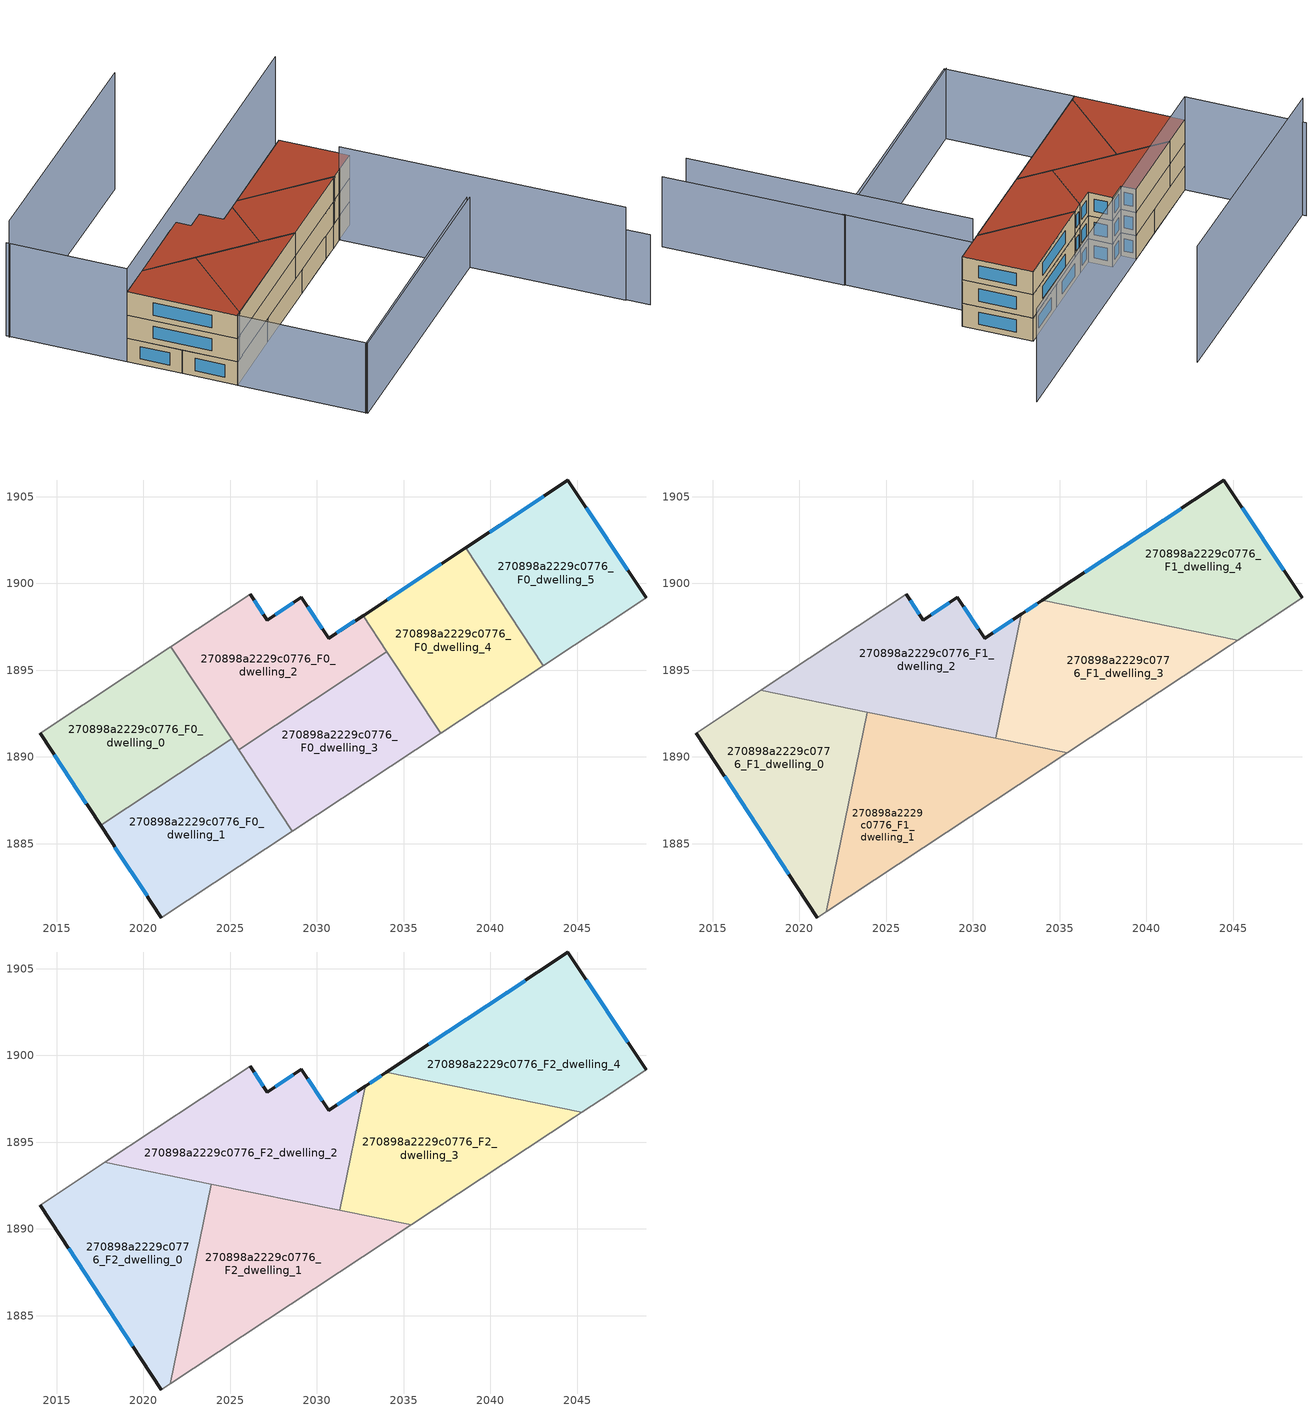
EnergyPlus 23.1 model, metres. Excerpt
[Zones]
270898a2229c0776_F0_dwelling_0
 floor ground (EU_floor_Construction): 2021.58,1896.36 2025.09,1891.04 2017.54,1886.06 2014.04,1891.38 z0
 wall outside (EU_wall_Construction): 2014.04,1891.38 2017.54,1886.06 z0:3
 wall to 270898a2229c0776_F0_dwelling_1 (EU_wall_Construction): 2017.54,1886.06 2025.09,1891.04 z0:3
 wall adiabatic (EU_wall_Construction): 2021.58,1896.36 2014.04,1891.38 z0:3
 wall to 270898a2229c0776_F0_dwelling_2 (EU_wall_Construction): 2025.09,1891.04 2021.58,1896.36 z0:3
 window (EU_Window_Construction): 2014.86,1890.13 2016.71,1887.31 z0.7:2.3
270898a2229c0776_F0_dwelling_1
 floor ground (EU_floor_Construction): 2025.09,1891.04 2028.59,1885.72 2021.04,1880.74 2017.54,1886.06 z0
 wall outside (EU_wall_Construction): 2017.54,1886.06 2021.04,1880.74 z0:3
 wall adiabatic (EU_wall_Construction): 2021.04,1880.74 2028.59,1885.72 z0:3
 wall to 270898a2229c0776_F0_dwelling_2 (EU_wall_Construction): 2028.59,1885.72 2025.49,1890.42 2025.09,1891.04 z0:3
 window (EU_Window_Construction): 2018.36,1884.81 2020.21,1881.99 z0.7:2.3
270898a2229c0776_F0_dwelling_2
 floor ground (EU_floor_Construction): 2032.66,1898.15 2034.04,1896.06 2025.49,1890.42 2028.59,1885.72 2021.58,1896.36 2026.15,1899.37 2027.13,1897.89 2029.11,1899.21 2030.68,1896.84 z0
 wall outside (EU_wall_Construction): 2032.66,1898.15 2030.68,1896.84 2029.11,1899.21 2027.13,1897.89 2026.15,1899.37 z0:3
 wall to 270898a2229c0776_F0_dwelling_3 (EU_wall_Construction): 2028.59,1885.72 2025.49,1890.42 2034.04,1896.06 z0:3
 wall adiabatic (EU_wall_Construction): 2026.15,1899.37 2021.58,1896.36 z0:3
 wall to 270898a2229c0776_F0_dwelling_4 (EU_wall_Construction): 2034.04,1896.06 2032.66,1898.15 z0:3
 window (EU_Window_Construction): 2026.9,1898.24 2026.38,1899.02 / 2028.65,1898.9 2027.59,1898.2 / 2030.31,1897.4 2029.48,1898.65 / 2032.19,1897.84 2031.15,1897.15 z0.7:2.3
270898a2229c0776_F0_dwelling_3
 floor ground (EU_floor_Construction): 2034.04,1896.06 2037.14,1891.36 2028.59,1885.72 2025.49,1890.42 z0
 wall adiabatic (EU_wall_Construction): 2028.59,1885.72 2037.14,1891.36 z0:3
 wall to 270898a2229c0776_F0_dwelling_4 (EU_wall_Construction): 2037.14,1891.36 2034.04,1896.06 z0:3
 ceiling adiabatic (EU_roof_Construction): 2031.32,1891.08 2032.07,1894.76 2027.62,1891.83 z3
270898a2229c0776_F0_dwelling_4
 floor ground (EU_floor_Construction): 2038.57,1902.05 2043.05,1895.26 2037.14,1891.36 2032.66,1898.15 z0
 wall outside (EU_wall_Construction): 2038.57,1902.05 2032.66,1898.15 z0:3
 wall to 270898a2229c0776_F0_dwelling_5 (EU_wall_Construction): 2043.05,1895.26 2038.57,1902.05 z0:3
 wall adiabatic (EU_wall_Construction): 2037.14,1891.36 2043.05,1895.26 z0:3
 window (EU_Window_Construction): 2037.18,1901.14 2034.05,1899.07 z0.7:2.3
270898a2229c0776_F0_dwelling_5
 floor ground (EU_floor_Construction): 2044.47,1905.94 2048.97,1899.17 2046.41,1897.48 2044.84,1896.45 2043.05,1895.26 2038.57,1902.05 z0
 wall outside (EU_wall_Construction): 2048.97,1899.17 2044.47,1905.94 2038.57,1902.05 z0:3
 wall adiabatic (EU_wall_Construction): 2043.05,1895.26 2044.84,1896.45 2046.41,1897.48 2048.97,1899.17 z0:3
 window (EU_Window_Construction): 2043.09,1905.03 2039.96,1902.97 / 2047.92,1900.76 2045.53,1904.35 z0.7:2.3
270898a2229c0776_F1_dwelling_0
 floor to 270898a2229c0776_F0_dwelling_0 (EU_floor_Construction): 2023.9,1892.59 2023.35,1889.89 2017.54,1886.06 2014.04,1891.38 2017.76,1893.83 z3
 floor to 270898a2229c0776_F0_dwelling_1 (EU_floor_Construction): 2023.35,1889.89 2021.56,1881.08 2021.04,1880.74 2017.54,1886.06 z3
 wall outside (EU_wall_Construction): 2014.04,1891.38 2021.04,1880.74 z3:6
 wall to 270898a2229c0776_F1_dwelling_1 (EU_wall_Construction): 2021.56,1881.08 2023.9,1892.59 z3:6
 wall adiabatic (EU_wall_Construction): 2021.04,1880.74 2021.56,1881.08 / 2017.76,1893.83 2014.04,1891.38 z3:6
 wall to 270898a2229c0776_F1_dwelling_2 (EU_wall_Construction): 2023.9,1892.59 2017.76,1893.83 z3:6
 window (EU_Window_Construction): 2015.68,1888.88 2019.39,1883.24 z3.7:5.3
270898a2229c0776_F1_dwelling_1
 floor to 270898a2229c0776_F0_dwelling_1 (EU_floor_Construction): 2025.09,1891.04 2028.59,1885.72 2021.56,1881.08 2023.35,1889.89 z3
 floor to 270898a2229c0776_F0_dwelling_3 (EU_floor_Construction): 2035.43,1890.24 2028.59,1885.72 2025.49,1890.42 2027.62,1891.83 z3
 floor to 270898a2229c0776_F0_dwelling_0 (EU_floor_Construction): 2024.09,1892.55 2025.09,1891.04 2023.35,1889.89 2023.89,1892.59 z3
 floor to 270898a2229c0776_F0_dwelling_2 (EU_floor_Construction): 2027.62,1891.83 2025.49,1890.42 2028.59,1885.73 2024.09,1892.55 z3
 wall adiabatic (EU_wall_Construction): 2021.56,1881.08 2035.43,1890.24 z3:6
 wall to 270898a2229c0776_F1_dwelling_3 (EU_wall_Construction): 2035.43,1890.24 2031.32,1891.08 z3:6
 wall to 270898a2229c0776_F1_dwelling_2 (EU_wall_Construction): 2031.32,1891.08 2023.89,1892.59 z3:6
270898a2229c0776_F1_dwelling_2
 floor to 270898a2229c0776_F0_dwelling_2 (EU_floor_Construction): 2032.66,1898.15 2032.74,1898.03 2032.07,1894.76 2027.62,1891.83 2024.09,1892.55 2021.58,1896.35 2026.15,1899.37 2027.13,1897.89 2029.11,1899.21 2030.68,1896.84 z3
 floor to 270898a2229c0776_F0_dwelling_0 (EU_floor_Construction): 2021.58,1896.35 2024.09,1892.55 2017.76,1893.83 z3
 floor adiabatic (EU_floor_Construction): 2032.07,1894.76 2031.32,1891.08 2027.62,1891.83 z3
 wall outside (EU_wall_Construction): 2032.78,1898.23 2030.68,1896.84 2029.11,1899.21 2027.13,1897.89 2026.15,1899.37 z3:6
 wall to 270898a2229c0776_F1_dwelling_3 (EU_wall_Construction): 2031.32,1891.08 2032.78,1898.23 z3:6
 wall adiabatic (EU_wall_Construction): 2026.15,1899.37 2017.76,1893.83 z3:6
 window (EU_Window_Construction): 2026.9,1898.24 2026.38,1899.02 / 2028.65,1898.9 2027.59,1898.2 / 2030.31,1897.4 2029.48,1898.65 / 2032.28,1897.9 2031.17,1897.17 z3.7:5.3
270898a2229c0776_F1_dwelling_3
 floor to 270898a2229c0776_F0_dwelling_4 (EU_floor_Construction): 2041.59,1897.48 2043.05,1895.26 2037.14,1891.36 2032.74,1898.03 2032.78,1898.23 2033.98,1899.03 z3
 floor to 270898a2229c0776_F0_dwelling_2 (EU_floor_Construction): 2032.74,1898.03 2034.04,1896.06 2032.07,1894.76 z3
 floor to 270898a2229c0776_F0_dwelling_5 (EU_floor_Construction): 2045.27,1896.73 2044.84,1896.45 2043.05,1895.26 2041.59,1897.48 z3
 floor to 270898a2229c0776_F0_dwelling_3 (EU_floor_Construction): 2034.04,1896.06 2037.14,1891.36 2035.43,1890.24 2031.32,1891.08 2032.07,1894.76 z3
 wall outside (EU_wall_Construction): 2033.98,1899.03 2032.78,1898.23 z3:6
 wall adiabatic (EU_wall_Construction): 2035.43,1890.24 2044.84,1896.45 2045.27,1896.73 z3:6
 wall to 270898a2229c0776_F1_dwelling_4 (EU_wall_Construction): 2045.27,1896.73 2033.98,1899.03 z3:6
 window (EU_Window_Construction): 2033.7,1898.84 2033.06,1898.41 z3.7:5.3
270898a2229c0776_F1_dwelling_4
 floor to 270898a2229c0776_F0_dwelling_4 (EU_floor_Construction): 2038.57,1902.05 2041.59,1897.48 2033.98,1899.03 z3
 floor to 270898a2229c0776_F0_dwelling_5 (EU_floor_Construction): 2044.47,1905.94 2048.97,1899.17 2046.41,1897.48 2045.27,1896.73 2041.59,1897.48 2038.57,1902.05 z3
 wall outside (EU_wall_Construction): 2048.97,1899.17 2044.47,1905.94 2033.98,1899.03 z3:6
 wall adiabatic (EU_wall_Construction): 2045.27,1896.73 2046.41,1897.48 2048.97,1899.17 z3:6
 window (EU_Window_Construction): 2042.01,1904.32 2036.45,1900.65 / 2047.92,1900.76 2045.53,1904.35 z3.7:5.3
270898a2229c0776_F2_dwelling_0
 floor to 270898a2229c0776_F1_dwelling_0 (EU_floor_Construction): 2023.9,1892.59 2021.56,1881.08 2021.04,1880.74 2014.04,1891.38 2017.76,1893.83 z6
 wall outside (EU_wall_Construction): 2014.04,1891.38 2021.04,1880.74 z6:9
 wall to 270898a2229c0776_F2_dwelling_1 (EU_wall_Construction): 2021.56,1881.08 2023.9,1892.59 z6:9
 wall adiabatic (EU_wall_Construction): 2021.04,1880.74 2021.56,1881.08 / 2017.76,1893.83 2014.04,1891.38 z6:9
 wall to 270898a2229c0776_F2_dwelling_2 (EU_wall_Construction): 2023.9,1892.59 2017.76,1893.83 z6:9
 window (EU_Window_Construction): 2015.68,1888.88 2019.39,1883.24 z6.7:8.3
 roof outside (EU_roof_Construction): 2021.56,1881.08 2023.9,1892.59 2017.76,1893.83 2014.04,1891.38 2021.04,1880.74 z9
270898a2229c0776_F2_dwelling_1
 floor to 270898a2229c0776_F1_dwelling_1 (EU_floor_Construction): 2035.43,1890.24 2021.56,1881.08 2023.9,1892.59 z6
 wall adiabatic (EU_wall_Construction): 2021.56,1881.08 2035.43,1890.24 z6:9
 wall to 270898a2229c0776_F2_dwelling_3 (EU_wall_Construction): 2035.43,1890.24 2031.32,1891.08 z6:9
 wall to 270898a2229c0776_F2_dwelling_2 (EU_wall_Construction): 2031.32,1891.08 2023.89,1892.59 z6:9
 roof outside (EU_roof_Construction): 2035.43,1890.24 2023.9,1892.59 2021.56,1881.08 z9
270898a2229c0776_F2_dwelling_2
 floor to 270898a2229c0776_F1_dwelling_2 (EU_floor_Construction): 2032.78,1898.23 2031.32,1891.08 2017.76,1893.83 2026.15,1899.37 2027.13,1897.89 2029.11,1899.21 2030.68,1896.84 z6
 wall outside (EU_wall_Construction): 2032.78,1898.23 2030.68,1896.84 2029.11,1899.21 2027.13,1897.89 2026.15,1899.37 z6:9
 wall to 270898a2229c0776_F2_dwelling_3 (EU_wall_Construction): 2031.32,1891.08 2032.78,1898.23 z6:9
 wall adiabatic (EU_wall_Construction): 2026.15,1899.37 2017.76,1893.83 z6:9
 window (EU_Window_Construction): 2026.9,1898.24 2026.38,1899.02 / 2028.65,1898.9 2027.59,1898.2 / 2030.31,1897.4 2029.48,1898.65 / 2032.28,1897.9 2031.17,1897.17 z6.7:8.3
 roof outside (EU_roof_Construction): 2031.32,1891.08 2032.78,1898.23 2030.68,1896.84 2029.11,1899.21 2027.13,1897.89 2026.15,1899.37 2017.76,1893.83 z9
270898a2229c0776_F2_dwelling_3
 floor to 270898a2229c0776_F1_dwelling_3 (EU_floor_Construction): 2045.27,1896.73 2044.84,1896.45 2035.43,1890.24 2031.32,1891.08 2032.78,1898.23 2033.98,1899.03 z6
 wall outside (EU_wall_Construction): 2033.98,1899.03 2032.78,1898.23 z6:9
 wall adiabatic (EU_wall_Construction): 2035.43,1890.24 2044.84,1896.45 2045.27,1896.73 z6:9
 wall to 270898a2229c0776_F2_dwelling_4 (EU_wall_Construction): 2045.27,1896.73 2033.98,1899.03 z6:9
 window (EU_Window_Construction): 2033.7,1898.84 2033.06,1898.41 z6.7:8.3
 roof outside (EU_roof_Construction): 2044.84,1896.45 2045.27,1896.73 2033.98,1899.03 2032.78,1898.23 2031.32,1891.08 2035.43,1890.24 z9
270898a2229c0776_F2_dwelling_4
 floor to 270898a2229c0776_F1_dwelling_4 (EU_floor_Construction): 2044.47,1905.94 2048.97,1899.17 2046.41,1897.48 2045.27,1896.73 2033.98,1899.03 z6
 wall outside (EU_wall_Construction): 2048.97,1899.17 2044.47,1905.94 2033.98,1899.03 z6:9
 wall adiabatic (EU_wall_Construction): 2045.27,1896.73 2046.41,1897.48 2048.97,1899.17 z6:9
 window (EU_Window_Construction): 2042.01,1904.32 2036.45,1900.65 / 2047.92,1900.76 2045.53,1904.35 z6.7:8.3
 roof outside (EU_roof_Construction): 2048.97,1899.17 2044.47,1905.94 2033.98,1899.03 2045.27,1896.73 2046.41,1897.48 z9
shading: 2029.07,1868.28 2054.59,1885.29 / 2054.59,1885.29 2066.27,1867.76 / 2054.74,1884.95 2029.27,1868.2 / 2029.27,1868.2 2021.01,1880.77 / 2021.01,1880.77 2046.47,1897.52 / 2046.47,1897.52 2054.74,1884.95 z0:9; 2064.68,1869.99 2046.41,1897.48 / 2051,1915.77 2014.04,1891.38 / 2014.04,1891.38 2006.33,1903.05 z0:12; 2032.45,1919.54 2006.47,1902.64 z0:15
[Building]
EU S2 Campaign: North Axis=0; Terrain=City; Solar Distribution=FullExterior
[Site:Location]
Budapest.Ferenc.Liszt.Intl.AP: Latitude=47.437; Longitude=19.256; Time Zone=1; Elevation=185
[SizingPeriod:WeatherFileDays]
AnnualSizingPeriod: Begin Month=1; Begin Day of Month=1; End Month=12; End Day of Month=31; Day of Week for Start Day=Monday; Use Weather File Daylight Saving Period=No; Use Weather File Rain and Snow Indicators=No
[MATERIAL]
EU_InternalMass_Material: Roughness=MediumRough; Thickness=0.1; Conductivity=1; Density=1800; Specific Heat=900; Thermal Absorptance=0.9; Solar Absorptance=0.7; Visible Absorptance=0.7
[MATERIAL:NOMASS] Roughness=MediumRough; Thermal Absorptance=0.9; Solar Absorptance=0.7; Visible Absorptance=0.7
Name | Thermal Resistance
EU_wall_NoMass | 0.832559
EU_roof_NoMass | 1.39638
EU_floor_NoMass | 0.872794
[WINDOWMATERIAL:SIMPLEGLAZINGSYSTEM]
EU_Window_SimpleGlazing: UFactor=2.79869; Solar Heat Gain Coefficient=0.75; Visible Transmittance=0.75
[CONSTRUCTION]
EU_wall_Construction: EU_wall_NoMass
EU_roof_Construction: EU_roof_NoMass
EU_floor_Construction: EU_floor_NoMass
EU_Window_Construction: EU_Window_SimpleGlazing
EU_InternalMass_Construction: EU_InternalMass_Material
[ZONE] Type=1; Multiplier=1; Ceiling Height=autocalculate; Floor Area=autocalculate; Part of Total Floor Area=Yes
Name | Volume
270898a2229c0776_F0_dwelling_0 | 172.787
270898a2229c0776_F1_dwelling_0; 270898a2229c0776_F2_dwelling_0 | 207.376
270898a2229c0776_F0_dwelling_1 | 172.817
270898a2229c0776_F1_dwelling_1; 270898a2229c0776_F2_dwelling_1 | 207.383
270898a2229c0776_F0_dwelling_2 | 172.821
270898a2229c0776_F1_dwelling_2; 270898a2229c0776_F2_dwelling_2; 270898a2229c0776_F1_dwelling_4; 270898a2229c0776_F2_dwelling_4 | 207.369
270898a2229c0776_F0_dwelling_3 | 172.825
270898a2229c0776_F1_dwelling_3; 270898a2229c0776_F2_dwelling_3 | 207.349
270898a2229c0776_F0_dwelling_4 | 172.816
270898a2229c0776_F0_dwelling_5 | 172.815
[INTERNALMASS] Construction=EU_InternalMass_Construction
Name | Zone or ZoneList | Surface Area
270898a2229c0776_F0_dwelling_0_EU_InternalMass | 270898a2229c0776_F0_dwelling_0 | 57.5967
270898a2229c0776_F0_dwelling_1_EU_InternalMass | 270898a2229c0776_F0_dwelling_1 | 57.6042
270898a2229c0776_F0_dwelling_2_EU_InternalMass | 270898a2229c0776_F0_dwelling_2 | 57.6075
270898a2229c0776_F0_dwelling_3_EU_InternalMass | 270898a2229c0776_F0_dwelling_3 | 57.6042
270898a2229c0776_F0_dwelling_4_EU_InternalMass | 270898a2229c0776_F0_dwelling_4 | 57.6053
270898a2229c0776_F0_dwelling_5_EU_InternalMass | 270898a2229c0776_F0_dwelling_5 | 57.6049
270898a2229c0776_F1_dwelling_0_EU_InternalMass | 270898a2229c0776_F1_dwelling_0 | 69.1264
270898a2229c0776_F1_dwelling_1_EU_InternalMass | 270898a2229c0776_F1_dwelling_1 | 69.133
270898a2229c0776_F1_dwelling_2_EU_InternalMass | 270898a2229c0776_F1_dwelling_2 | 69.1256
270898a2229c0776_F1_dwelling_3_EU_InternalMass | 270898a2229c0776_F1_dwelling_3 | 69.1164
270898a2229c0776_F1_dwelling_4_EU_InternalMass | 270898a2229c0776_F1_dwelling_4 | 69.1228
270898a2229c0776_F2_dwelling_0_EU_InternalMass | 270898a2229c0776_F2_dwelling_0 | 69.1264
270898a2229c0776_F2_dwelling_1_EU_InternalMass | 270898a2229c0776_F2_dwelling_1 | 69.133
270898a2229c0776_F2_dwelling_2_EU_InternalMass | 270898a2229c0776_F2_dwelling_2 | 69.1256
270898a2229c0776_F2_dwelling_3_EU_InternalMass | 270898a2229c0776_F2_dwelling_3 | 69.1164
270898a2229c0776_F2_dwelling_4_EU_InternalMass | 270898a2229c0776_F2_dwelling_4 | 69.1228
[OTHEREQUIPMENT] Fuel Type=Electricity; Design Level Calculation Method=Watts/Area; Power per Zone Floor Area=1; Fraction Latent=0; Fraction Radiant=0; Fraction Lost=0; Carbon Dioxide Generation Rate=0; EndUse Subcategory=EU_Step8_InternalGains
Name | Zone or ZoneList or Space or SpaceList | Schedule
EU_Step8_InternalGain_270898a2229c0776_F0_dwelling_0_f000 | 270898a2229c0776_F0_dwelling_0 | EU_Step8_GainSchedule_270898a2229c0776_F0_dwelling_0_f000
EU_Step8_InternalGain_270898a2229c0776_F0_dwelling_1_f000 | 270898a2229c0776_F0_dwelling_1 | EU_Step8_GainSchedule_270898a2229c0776_F0_dwelling_1_f000
EU_Step8_InternalGain_270898a2229c0776_F0_dwelling_2_f000 | 270898a2229c0776_F0_dwelling_2 | EU_Step8_GainSchedule_270898a2229c0776_F0_dwelling_2_f000
EU_Step8_InternalGain_270898a2229c0776_F0_dwelling_3_f000 | 270898a2229c0776_F0_dwelling_3 | EU_Step8_GainSchedule_270898a2229c0776_F0_dwelling_3_f000
EU_Step8_InternalGain_270898a2229c0776_F0_dwelling_4_f000 | 270898a2229c0776_F0_dwelling_4 | EU_Step8_GainSchedule_270898a2229c0776_F0_dwelling_4_f000
EU_Step8_InternalGain_270898a2229c0776_F0_dwelling_5_f000 | 270898a2229c0776_F0_dwelling_5 | EU_Step8_GainSchedule_270898a2229c0776_F0_dwelling_5_f000
EU_Step8_InternalGain_270898a2229c0776_F1_dwelling_0_f000 | 270898a2229c0776_F1_dwelling_0 | EU_Step8_GainSchedule_270898a2229c0776_F1_dwelling_0_f000
EU_Step8_InternalGain_270898a2229c0776_F1_dwelling_1_f000 | 270898a2229c0776_F1_dwelling_1 | EU_Step8_GainSchedule_270898a2229c0776_F1_dwelling_1_f000
EU_Step8_InternalGain_270898a2229c0776_F1_dwelling_2_f000 | 270898a2229c0776_F1_dwelling_2 | EU_Step8_GainSchedule_270898a2229c0776_F1_dwelling_2_f000
EU_Step8_InternalGain_270898a2229c0776_F1_dwelling_3_f000 | 270898a2229c0776_F1_dwelling_3 | EU_Step8_GainSchedule_270898a2229c0776_F1_dwelling_3_f000
EU_Step8_InternalGain_270898a2229c0776_F1_dwelling_4_f000 | 270898a2229c0776_F1_dwelling_4 | EU_Step8_GainSchedule_270898a2229c0776_F1_dwelling_4_f000
EU_Step8_InternalGain_270898a2229c0776_F2_dwelling_0_f000 | 270898a2229c0776_F2_dwelling_0 | EU_Step8_GainSchedule_270898a2229c0776_F2_dwelling_0_f000
EU_Step8_InternalGain_270898a2229c0776_F2_dwelling_1_f000 | 270898a2229c0776_F2_dwelling_1 | EU_Step8_GainSchedule_270898a2229c0776_F2_dwelling_1_f000
EU_Step8_InternalGain_270898a2229c0776_F2_dwelling_2_f000 | 270898a2229c0776_F2_dwelling_2 | EU_Step8_GainSchedule_270898a2229c0776_F2_dwelling_2_f000
EU_Step8_InternalGain_270898a2229c0776_F2_dwelling_3_f000 | 270898a2229c0776_F2_dwelling_3 | EU_Step8_GainSchedule_270898a2229c0776_F2_dwelling_3_f000
EU_Step8_InternalGain_270898a2229c0776_F2_dwelling_4_f000 | 270898a2229c0776_F2_dwelling_4 | EU_Step8_GainSchedule_270898a2229c0776_F2_dwelling_4_f000
[ZONEVENTILATION:DESIGNFLOWRATE] Schedule=EU_AlwaysOn; Design Flow Rate Calculation Method=AirChanges/Hour; Air Changes per Hour=0.475469; Ventilation Type=Natural; Fan Pressure Rise=0; Fan Total Efficiency=1; Constant Term Coefficient=1; Temperature Term Coefficient=0; Velocity Term Coefficient=0; Velocity Squared Term Coefficient=0; Minimum Indoor Temperature=-100; Maximum Indoor Temperature=100; Delta Temperature=-100; Minimum Outdoor Temperature=-100; Maximum Outdoor Temperature=100; Maximum Wind Speed=40
Name | Zone or ZoneList or Space or SpaceList
EU_ConstantAir_270898a2229c0776_F0_dwelling_0 | 270898a2229c0776_F0_dwelling_0
EU_ConstantAir_270898a2229c0776_F0_dwelling_1 | 270898a2229c0776_F0_dwelling_1
EU_ConstantAir_270898a2229c0776_F0_dwelling_2 | 270898a2229c0776_F0_dwelling_2
EU_ConstantAir_270898a2229c0776_F0_dwelling_3 | 270898a2229c0776_F0_dwelling_3
EU_ConstantAir_270898a2229c0776_F0_dwelling_4 | 270898a2229c0776_F0_dwelling_4
EU_ConstantAir_270898a2229c0776_F0_dwelling_5 | 270898a2229c0776_F0_dwelling_5
EU_ConstantAir_270898a2229c0776_F1_dwelling_0 | 270898a2229c0776_F1_dwelling_0
EU_ConstantAir_270898a2229c0776_F1_dwelling_1 | 270898a2229c0776_F1_dwelling_1
EU_ConstantAir_270898a2229c0776_F1_dwelling_2 | 270898a2229c0776_F1_dwelling_2
EU_ConstantAir_270898a2229c0776_F1_dwelling_3 | 270898a2229c0776_F1_dwelling_3
EU_ConstantAir_270898a2229c0776_F1_dwelling_4 | 270898a2229c0776_F1_dwelling_4
EU_ConstantAir_270898a2229c0776_F2_dwelling_0 | 270898a2229c0776_F2_dwelling_0
EU_ConstantAir_270898a2229c0776_F2_dwelling_1 | 270898a2229c0776_F2_dwelling_1
EU_ConstantAir_270898a2229c0776_F2_dwelling_2 | 270898a2229c0776_F2_dwelling_2
EU_ConstantAir_270898a2229c0776_F2_dwelling_3 | 270898a2229c0776_F2_dwelling_3
EU_ConstantAir_270898a2229c0776_F2_dwelling_4 | 270898a2229c0776_F2_dwelling_4
[HVACTEMPLATE:THERMOSTAT] Constant Heating Setpoint=20; Constant Cooling Setpoint=50
EU_HeatOnly_270898a2229c0776_F0_dwelling_0; EU_HeatOnly_270898a2229c0776_F0_dwelling_1; EU_HeatOnly_270898a2229c0776_F0_dwelling_2; EU_HeatOnly_270898a2229c0776_F0_dwelling_3; EU_HeatOnly_270898a2229c0776_F0_dwelling_4; EU_HeatOnly_270898a2229c0776_F0_dwelling_5; EU_HeatOnly_270898a2229c0776_F1_dwelling_0; EU_HeatOnly_270898a2229c0776_F1_dwelling_1; EU_HeatOnly_270898a2229c0776_F1_dwelling_2; EU_HeatOnly_270898a2229c0776_F1_dwelling_3; EU_HeatOnly_270898a2229c0776_F1_dwelling_4; EU_HeatOnly_270898a2229c0776_F2_dwelling_0; EU_HeatOnly_270898a2229c0776_F2_dwelling_1; EU_HeatOnly_270898a2229c0776_F2_dwelling_2; EU_HeatOnly_270898a2229c0776_F2_dwelling_3; EU_HeatOnly_270898a2229c0776_F2_dwelling_4
[HVACTEMPLATE:ZONE:IDEALLOADSAIRSYSTEM] System Availability Schedule=EU_AlwaysOn; Maximum Heating Supply Air Temperature=50; Minimum Cooling Supply Air Temperature=13; Maximum Heating Supply Air Humidity Ratio=0.0156; Minimum Cooling Supply Air Humidity Ratio=0.0077; Heating Limit=NoLimit; Cooling Limit=NoLimit; Heating Availability Schedule=EU_AlwaysOn; Cooling Availability Schedule=EU_CoolingOff; Dehumidification Control Type=ConstantSensibleHeatRatio; Cooling Sensible Heat Ratio=0.7; Dehumidification Setpoint=60; Humidification Control Type=None; Humidification Setpoint=30; Outdoor Air Method=None; Outdoor Air Flow Rate per Person=0.00944; Outdoor Air Flow Rate per Zone Floor Area=0; Outdoor Air Flow Rate per Zone=0; Demand Controlled Ventilation Type=None; Outdoor Air Economizer Type=NoEconomizer; Heat Recovery Type=None; Sensible Heat Recovery Effectiveness=0.7; Latent Heat Recovery Effectiveness=0.65
Name | Template Thermostat
270898a2229c0776_F0_dwelling_0 | EU_HeatOnly_270898a2229c0776_F0_dwelling_0
270898a2229c0776_F0_dwelling_1 | EU_HeatOnly_270898a2229c0776_F0_dwelling_1
270898a2229c0776_F0_dwelling_2 | EU_HeatOnly_270898a2229c0776_F0_dwelling_2
270898a2229c0776_F0_dwelling_3 | EU_HeatOnly_270898a2229c0776_F0_dwelling_3
270898a2229c0776_F0_dwelling_4 | EU_HeatOnly_270898a2229c0776_F0_dwelling_4
270898a2229c0776_F0_dwelling_5 | EU_HeatOnly_270898a2229c0776_F0_dwelling_5
270898a2229c0776_F1_dwelling_0 | EU_HeatOnly_270898a2229c0776_F1_dwelling_0
270898a2229c0776_F1_dwelling_1 | EU_HeatOnly_270898a2229c0776_F1_dwelling_1
270898a2229c0776_F1_dwelling_2 | EU_HeatOnly_270898a2229c0776_F1_dwelling_2
270898a2229c0776_F1_dwelling_3 | EU_HeatOnly_270898a2229c0776_F1_dwelling_3
270898a2229c0776_F1_dwelling_4 | EU_HeatOnly_270898a2229c0776_F1_dwelling_4
270898a2229c0776_F2_dwelling_0 | EU_HeatOnly_270898a2229c0776_F2_dwelling_0
270898a2229c0776_F2_dwelling_1 | EU_HeatOnly_270898a2229c0776_F2_dwelling_1
270898a2229c0776_F2_dwelling_2 | EU_HeatOnly_270898a2229c0776_F2_dwelling_2
270898a2229c0776_F2_dwelling_3 | EU_HeatOnly_270898a2229c0776_F2_dwelling_3
270898a2229c0776_F2_dwelling_4 | EU_HeatOnly_270898a2229c0776_F2_dwelling_4
[SIZING:ZONE] Zone Cooling Design Supply Air Temperature Input Method=SupplyAirTemperature; Zone Cooling Design Supply Air Temperature=13; Zone Heating Design Supply Air Temperature Input Method=SupplyAirTemperature; Zone Heating Design Supply Air Temperature=50; Zone Cooling Design Supply Air Humidity Ratio=0.008; Zone Heating Design Supply Air Humidity Ratio=0.008; Cooling Design Air Flow Method=DesignDay; Cooling Design Air Flow Rate=0; Cooling Minimum Air Flow per Zone Floor Area=0.000762; Cooling Minimum Air Flow=0; Cooling Minimum Air Flow Fraction=0.2; Heating Design Air Flow Method=DesignDay; Heating Design Air Flow Rate=0; Heating Maximum Air Flow per Zone Floor Area=0.002032; Heating Maximum Air Flow=0.141576; Heating Maximum Air Flow Fraction=0.3; Account for Dedicated Outdoor Air System=No; Dedicated Outdoor Air System Control Strategy=NeutralSupplyAir; Dedicated Outdoor Air Low Setpoint Temperature for Design=autosize; Dedicated Outdoor Air High Setpoint Temperature for Design=autosize; Zone Load Sizing Method=Sensible Load Only No Latent Load; Zone Latent Cooling Design Supply Air Humidity Ratio Input Method=HumidityRatioDifference; Zone Cooling Design Supply Air Humidity Ratio Difference=0.005; Zone Latent Heating Design Supply Air Humidity Ratio Input Method=HumidityRatioDifference; Zone Humidification Design Supply Air Humidity Ratio Difference=0.005
270898a2229c0776_F0_dwelling_0; 270898a2229c0776_F0_dwelling_1; 270898a2229c0776_F0_dwelling_2; 270898a2229c0776_F0_dwelling_3; 270898a2229c0776_F0_dwelling_4; 270898a2229c0776_F0_dwelling_5; 270898a2229c0776_F1_dwelling_0; 270898a2229c0776_F1_dwelling_1; 270898a2229c0776_F1_dwelling_2; 270898a2229c0776_F1_dwelling_3; 270898a2229c0776_F1_dwelling_4; 270898a2229c0776_F2_dwelling_0; 270898a2229c0776_F2_dwelling_1; 270898a2229c0776_F2_dwelling_2; 270898a2229c0776_F2_dwelling_3; 270898a2229c0776_F2_dwelling_4
[SCHEDULE:CONSTANT]
Name | Hourly Value
EU_AlwaysOn | 1
EU_CoolingOff | 0
[SCHEDULE:FILE] Column Number=1; Rows to Skip at Top=0; Number of Hours of Data=8760; Column Separator=Comma; Interpolate to Timestep=No; Minutes per Item=60; Adjust Schedule for Daylight Savings=Yes
Name | File
EU_Step8_GainSchedule_270898a2229c0776_F0_dwelling_0_f000 | ../../schedules/270898a2229c0776/270898a2229c0776_F0_dwelling_0_f000_gain.csv
EU_Step8_GainSchedule_270898a2229c0776_F0_dwelling_1_f000 | ../../schedules/270898a2229c0776/270898a2229c0776_F0_dwelling_1_f000_gain.csv
EU_Step8_GainSchedule_270898a2229c0776_F0_dwelling_2_f000 | ../../schedules/270898a2229c0776/270898a2229c0776_F0_dwelling_2_f000_gain.csv
EU_Step8_GainSchedule_270898a2229c0776_F0_dwelling_3_f000 | ../../schedules/270898a2229c0776/270898a2229c0776_F0_dwelling_3_f000_gain.csv
EU_Step8_GainSchedule_270898a2229c0776_F0_dwelling_4_f000 | ../../schedules/270898a2229c0776/270898a2229c0776_F0_dwelling_4_f000_gain.csv
EU_Step8_GainSchedule_270898a2229c0776_F0_dwelling_5_f000 | ../../schedules/270898a2229c0776/270898a2229c0776_F0_dwelling_5_f000_gain.csv
EU_Step8_GainSchedule_270898a2229c0776_F1_dwelling_0_f000 | ../../schedules/270898a2229c0776/270898a2229c0776_F1_dwelling_0_f000_gain.csv
EU_Step8_GainSchedule_270898a2229c0776_F1_dwelling_1_f000 | ../../schedules/270898a2229c0776/270898a2229c0776_F1_dwelling_1_f000_gain.csv
EU_Step8_GainSchedule_270898a2229c0776_F1_dwelling_2_f000 | ../../schedules/270898a2229c0776/270898a2229c0776_F1_dwelling_2_f000_gain.csv
EU_Step8_GainSchedule_270898a2229c0776_F1_dwelling_3_f000 | ../../schedules/270898a2229c0776/270898a2229c0776_F1_dwelling_3_f000_gain.csv
EU_Step8_GainSchedule_270898a2229c0776_F1_dwelling_4_f000 | ../../schedules/270898a2229c0776/270898a2229c0776_F1_dwelling_4_f000_gain.csv
EU_Step8_GainSchedule_270898a2229c0776_F2_dwelling_0_f000 | ../../schedules/270898a2229c0776/270898a2229c0776_F2_dwelling_0_f000_gain.csv
EU_Step8_GainSchedule_270898a2229c0776_F2_dwelling_1_f000 | ../../schedules/270898a2229c0776/270898a2229c0776_F2_dwelling_1_f000_gain.csv
EU_Step8_GainSchedule_270898a2229c0776_F2_dwelling_2_f000 | ../../schedules/270898a2229c0776/270898a2229c0776_F2_dwelling_2_f000_gain.csv
EU_Step8_GainSchedule_270898a2229c0776_F2_dwelling_3_f000 | ../../schedules/270898a2229c0776/270898a2229c0776_F2_dwelling_3_f000_gain.csv
EU_Step8_GainSchedule_270898a2229c0776_F2_dwelling_4_f000 | ../../schedules/270898a2229c0776/270898a2229c0776_F2_dwelling_4_f000_gain.csv
